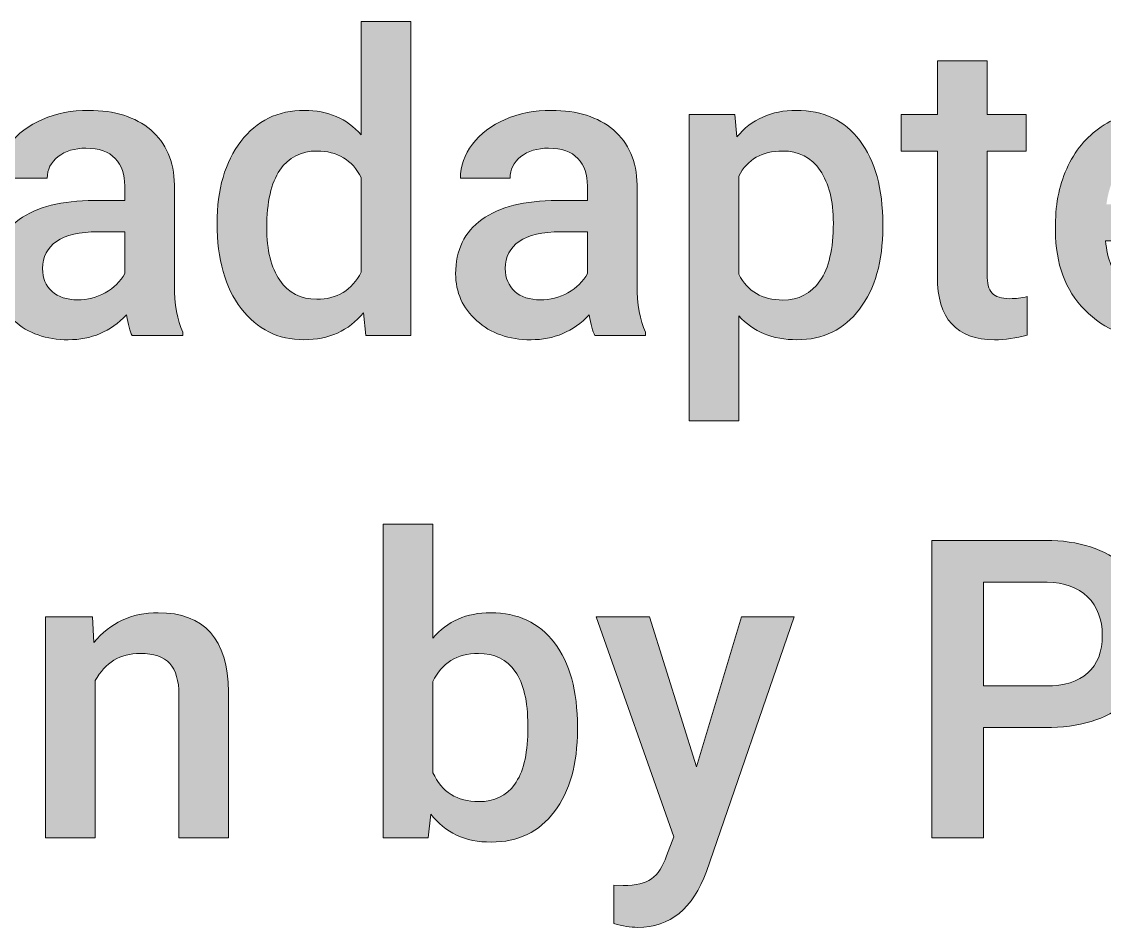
# Model space of a CAD drawing. Header units: millimetres. Extents: x -48 to 621, y -577 to -225.
# Drawn here: x -14.17 to 0.04, y -556.88 to -544.99 of the extents above; entities that cross this region are included whole.
import ezdxf

# ---------------------------------------------------------------- set-up
doc = ezdxf.new("R2010")
doc.units = ezdxf.units.MM
doc.header["$MEASUREMENT"] = 0
doc.layers.add('Layer 1', color=7, linetype='Continuous')

# ---------------------------------------------------------------- blocks, each defined once
blk = doc.blocks.new('block 188')
at = {"layer": 'Layer 1', "true_color": 0xffffff}
h = blk.add_hatch(color=7, dxfattribs=at)
h.dxf.hatch_style = 2
edge = h.paths.add_edge_path()
edge.add_spline(control_points=[(-11.608, -547.638), (-11.608, -547.191), (-11.504, -546.832), (-11.296, -546.561), (-11.089, -546.29), (-10.811, -546.155), (-10.462, -546.155), (-10.155, -546.155), (-9.906, -546.262), (-9.716, -546.477), (-9.716, -546.477), (-9.716, -544.99), (-9.716, -544.99), (-9.716, -544.99), (-9.064, -544.99), (-9.064, -544.99), (-9.064, -544.99), (-9.064, -549.111), (-9.064, -549.111), (-9.064, -549.111), (-9.655, -549.111), (-9.655, -549.111), (-9.655, -549.111), (-9.687, -548.811), (-9.687, -548.811), (-9.882, -549.047), (-10.142, -549.165), (-10.468, -549.165), (-10.807, -549.165), (-11.082, -549.028), (-11.293, -548.754), (-11.503, -548.481), (-11.608, -548.108), (-11.608, -547.638)], knot_values=[0, 0, 0, 0, 1, 1, 1, 2, 2, 2, 3, 3, 3, 4, 4, 4, 5, 5, 5, 6, 6, 6, 7, 7, 7, 8, 8, 8, 9, 9, 9, 10, 10, 10, 11, 11, 11, 11], degree=3, periodic=1)
edge = h.paths.add_edge_path()
edge.add_spline(control_points=[(-10.956, -547.694), (-10.956, -547.99), (-10.899, -548.22), (-10.785, -548.385), (-10.672, -548.551), (-10.51, -548.634), (-10.301, -548.634), (-10.035, -548.634), (-9.84, -548.515), (-9.716, -548.277), (-9.716, -548.277), (-9.716, -547.037), (-9.716, -547.037), (-9.836, -546.805), (-10.029, -546.688), (-10.296, -546.688), (-10.507, -546.688), (-10.67, -546.772), (-10.784, -546.939), (-10.899, -547.107), (-10.956, -547.358), (-10.956, -547.694)], knot_values=[0, 0, 0, 0, 1, 1, 1, 2, 2, 2, 3, 3, 3, 4, 4, 4, 5, 5, 5, 6, 6, 6, 7, 7, 7, 7], degree=3, periodic=1)
h = blk.add_hatch(color=7, dxfattribs=at)
h.dxf.hatch_style = 2
edge = h.paths.add_edge_path()
edge.add_spline(control_points=[(-1.502, -545.503), (-1.502, -545.503), (-1.502, -546.208), (-1.502, -546.208), (-1.502, -546.208), (-0.989, -546.208), (-0.989, -546.208), (-0.989, -546.208), (-0.989, -546.691), (-0.989, -546.691), (-0.989, -546.691), (-1.502, -546.691), (-1.502, -546.691), (-1.502, -546.691), (-1.502, -548.311), (-1.502, -548.311), (-1.502, -548.422), (-1.48, -548.503), (-1.436, -548.552), (-1.392, -548.601), (-1.314, -548.626), (-1.201, -548.626), (-1.126, -548.626), (-1.05, -548.617), (-0.973, -548.599), (-0.973, -548.599), (-0.973, -549.103), (-0.973, -549.103), (-1.122, -549.144), (-1.265, -549.165), (-1.402, -549.165), (-1.903, -549.165), (-2.154, -548.888), (-2.154, -548.336), (-2.154, -548.336), (-2.154, -546.691), (-2.154, -546.691), (-2.154, -546.691), (-2.631, -546.691), (-2.631, -546.691), (-2.631, -546.691), (-2.631, -546.208), (-2.631, -546.208), (-2.631, -546.208), (-2.154, -546.208), (-2.154, -546.208), (-2.154, -546.208), (-2.154, -545.503), (-2.154, -545.503), (-2.154, -545.503), (-1.502, -545.503), (-1.502, -545.503)], knot_values=[0, 0, 0, 0, 1, 1, 1, 2, 2, 2, 3, 3, 3, 4, 4, 4, 5, 5, 5, 6, 6, 6, 7, 7, 7, 8, 8, 8, 9, 9, 9, 10, 10, 10, 11, 11, 11, 12, 12, 12, 13, 13, 13, 14, 14, 14, 15, 15, 15, 16, 16, 16, 17, 17, 17, 17], degree=3, periodic=1)
h = blk.add_hatch(color=7, dxfattribs=at)
h.dxf.hatch_style = 2
edge = h.paths.add_edge_path()
edge.add_spline(control_points=[(-12.724, -549.111), (-12.752, -549.056), (-12.777, -548.965), (-12.799, -548.84), (-13.006, -549.057), (-13.26, -549.165), (-13.561, -549.165), (-13.852, -549.165), (-14.09, -549.081), (-14.274, -548.915), (-14.459, -548.749), (-14.551, -548.543), (-14.551, -548.298), (-14.551, -547.989), (-14.436, -547.751), (-14.206, -547.586), (-13.976, -547.421), (-13.647, -547.338), (-13.22, -547.338), (-13.22, -547.338), (-12.82, -547.338), (-12.82, -547.338), (-12.82, -547.338), (-12.82, -547.147), (-12.82, -547.147), (-12.82, -546.997), (-12.862, -546.877), (-12.946, -546.786), (-13.03, -546.696), (-13.158, -546.651), (-13.33, -546.651), (-13.478, -546.651), (-13.6, -546.688), (-13.695, -546.762), (-13.79, -546.837), (-13.837, -546.931), (-13.837, -547.045), (-13.837, -547.045), (-14.489, -547.045), (-14.489, -547.045), (-14.489, -546.886), (-14.436, -546.737), (-14.331, -546.599), (-14.225, -546.46), (-14.081, -546.351), (-13.9, -546.273), (-13.719, -546.194), (-13.516, -546.155), (-13.292, -546.155), (-12.953, -546.155), (-12.682, -546.24), (-12.48, -546.411), (-12.277, -546.582), (-12.174, -546.822), (-12.168, -547.131), (-12.168, -547.131), (-12.168, -548.44), (-12.168, -548.44), (-12.168, -548.701), (-12.132, -548.91), (-12.058, -549.066), (-12.058, -549.066), (-12.058, -549.111), (-12.058, -549.111), (-12.058, -549.111), (-12.724, -549.111), (-12.724, -549.111)], knot_values=[0, 0, 0, 0, 1, 1, 1, 2, 2, 2, 3, 3, 3, 4, 4, 4, 5, 5, 5, 6, 6, 6, 7, 7, 7, 8, 8, 8, 9, 9, 9, 10, 10, 10, 11, 11, 11, 12, 12, 12, 13, 13, 13, 14, 14, 14, 15, 15, 15, 16, 16, 16, 17, 17, 17, 18, 18, 18, 19, 19, 19, 20, 20, 20, 21, 21, 21, 22, 22, 22, 22], degree=3, periodic=1)
edge = h.paths.add_edge_path()
edge.add_spline(control_points=[(-13.44, -548.641), (-13.311, -548.641), (-13.19, -548.61), (-13.076, -548.548), (-12.963, -548.485), (-12.877, -548.401), (-12.82, -548.296), (-12.82, -548.296), (-12.82, -547.748), (-12.82, -547.748), (-12.82, -547.748), (-13.172, -547.748), (-13.172, -547.748), (-13.413, -547.748), (-13.595, -547.79), (-13.716, -547.874), (-13.838, -547.958), (-13.899, -548.077), (-13.899, -548.231), (-13.899, -548.356), (-13.857, -548.456), (-13.774, -548.53), (-13.691, -548.605), (-13.579, -548.641), (-13.44, -548.641)], knot_values=[0, 0, 0, 0, 1, 1, 1, 2, 2, 2, 3, 3, 3, 4, 4, 4, 5, 5, 5, 6, 6, 6, 7, 7, 7, 8, 8, 8, 8], degree=3, periodic=1)
h = blk.add_hatch(color=7, dxfattribs=at)
h.dxf.hatch_style = 2
edge = h.paths.add_edge_path()
edge.add_spline(control_points=[(-6.65, -549.111), (-6.678, -549.056), (-6.704, -548.965), (-6.725, -548.84), (-6.933, -549.057), (-7.186, -549.165), (-7.487, -549.165), (-7.779, -549.165), (-8.016, -549.081), (-8.201, -548.915), (-8.385, -548.749), (-8.477, -548.543), (-8.477, -548.298), (-8.477, -547.989), (-8.362, -547.751), (-8.132, -547.586), (-7.902, -547.421), (-7.574, -547.338), (-7.146, -547.338), (-7.146, -547.338), (-6.747, -547.338), (-6.747, -547.338), (-6.747, -547.338), (-6.747, -547.147), (-6.747, -547.147), (-6.747, -546.997), (-6.789, -546.877), (-6.873, -546.786), (-6.957, -546.696), (-7.084, -546.651), (-7.256, -546.651), (-7.405, -546.651), (-7.526, -546.688), (-7.621, -546.762), (-7.716, -546.837), (-7.763, -546.931), (-7.763, -547.045), (-7.763, -547.045), (-8.415, -547.045), (-8.415, -547.045), (-8.415, -546.886), (-8.362, -546.737), (-8.257, -546.599), (-8.151, -546.46), (-8.008, -546.351), (-7.826, -546.273), (-7.645, -546.194), (-7.442, -546.155), (-7.219, -546.155), (-6.879, -546.155), (-6.608, -546.24), (-6.406, -546.411), (-6.204, -546.582), (-6.1, -546.822), (-6.095, -547.131), (-6.095, -547.131), (-6.095, -548.44), (-6.095, -548.44), (-6.095, -548.701), (-6.058, -548.91), (-5.985, -549.066), (-5.985, -549.066), (-5.985, -549.111), (-5.985, -549.111), (-5.985, -549.111), (-6.65, -549.111), (-6.65, -549.111)], knot_values=[0, 0, 0, 0, 1, 1, 1, 2, 2, 2, 3, 3, 3, 4, 4, 4, 5, 5, 5, 6, 6, 6, 7, 7, 7, 8, 8, 8, 9, 9, 9, 10, 10, 10, 11, 11, 11, 12, 12, 12, 13, 13, 13, 14, 14, 14, 15, 15, 15, 16, 16, 16, 17, 17, 17, 18, 18, 18, 19, 19, 19, 20, 20, 20, 21, 21, 21, 22, 22, 22, 22], degree=3, periodic=1)
edge = h.paths.add_edge_path()
edge.add_spline(control_points=[(-7.366, -548.641), (-7.237, -548.641), (-7.116, -548.61), (-7.003, -548.548), (-6.889, -548.485), (-6.804, -548.401), (-6.747, -548.296), (-6.747, -548.296), (-6.747, -547.748), (-6.747, -547.748), (-6.747, -547.748), (-7.098, -547.748), (-7.098, -547.748), (-7.339, -547.748), (-7.521, -547.79), (-7.643, -547.874), (-7.764, -547.958), (-7.825, -548.077), (-7.825, -548.231), (-7.825, -548.356), (-7.783, -548.456), (-7.7, -548.53), (-7.617, -548.605), (-7.506, -548.641), (-7.366, -548.641)], knot_values=[0, 0, 0, 0, 1, 1, 1, 2, 2, 2, 3, 3, 3, 4, 4, 4, 5, 5, 5, 6, 6, 6, 7, 7, 7, 8, 8, 8, 8], degree=3, periodic=1)
h = blk.add_hatch(color=7, dxfattribs=at)
h.dxf.hatch_style = 2
edge = h.paths.add_edge_path()
edge.add_spline(control_points=[(-2.87, -547.689), (-2.87, -548.138), (-2.972, -548.496), (-3.176, -548.764), (-3.38, -549.031), (-3.653, -549.165), (-3.997, -549.165), (-4.315, -549.165), (-4.57, -549.06), (-4.761, -548.851), (-4.761, -548.851), (-4.761, -550.227), (-4.761, -550.227), (-4.761, -550.227), (-5.413, -550.227), (-5.413, -550.227), (-5.413, -550.227), (-5.413, -546.208), (-5.413, -546.208), (-5.413, -546.208), (-4.812, -546.208), (-4.812, -546.208), (-4.812, -546.208), (-4.785, -546.503), (-4.785, -546.503), (-4.594, -546.271), (-4.334, -546.155), (-4.005, -546.155), (-3.651, -546.155), (-3.373, -546.286), (-3.172, -546.55), (-2.971, -546.814), (-2.87, -547.18), (-2.87, -547.649), (-2.87, -547.649), (-2.87, -547.689), (-2.87, -547.689)], knot_values=[0, 0, 0, 0, 1, 1, 1, 2, 2, 2, 3, 3, 3, 4, 4, 4, 5, 5, 5, 6, 6, 6, 7, 7, 7, 8, 8, 8, 9, 9, 9, 10, 10, 10, 11, 11, 11, 12, 12, 12, 12], degree=3, periodic=1)
edge = h.paths.add_edge_path()
edge.add_spline(control_points=[(-3.519, -547.633), (-3.519, -547.343), (-3.577, -547.113), (-3.692, -546.943), (-3.808, -546.774), (-3.973, -546.688), (-4.187, -546.688), (-4.454, -546.688), (-4.645, -546.798), (-4.761, -547.018), (-4.761, -547.018), (-4.761, -548.306), (-4.761, -548.306), (-4.643, -548.532), (-4.45, -548.644), (-4.182, -548.644), (-3.974, -548.644), (-3.812, -548.56), (-3.695, -548.393), (-3.578, -548.226), (-3.519, -547.973), (-3.519, -547.633)], knot_values=[0, 0, 0, 0, 1, 1, 1, 2, 2, 2, 3, 3, 3, 4, 4, 4, 5, 5, 5, 6, 6, 6, 7, 7, 7, 7], degree=3, periodic=1)
h = blk.add_hatch(color=7, dxfattribs=at)
h.dxf.hatch_style = 2
edge = h.paths.add_edge_path()
edge.add_spline(control_points=[(0.787, -549.165), (0.373, -549.165), (0.038, -549.035), (-0.218, -548.774), (-0.475, -548.514), (-0.603, -548.168), (-0.603, -547.735), (-0.603, -547.735), (-0.603, -547.654), (-0.603, -547.654), (-0.603, -547.365), (-0.547, -547.106), (-0.435, -546.878), (-0.324, -546.649), (-0.167, -546.472), (0.035, -546.345), (0.238, -546.218), (0.463, -546.155), (0.711, -546.155), (1.107, -546.155), (1.412, -546.281), (1.628, -546.533), (1.843, -546.785), (1.951, -547.142), (1.951, -547.603), (1.951, -547.603), (1.951, -547.866), (1.951, -547.866), (1.951, -547.866), (0.054, -547.866), (0.054, -547.866), (0.074, -548.106), (0.154, -548.296), (0.294, -548.435), (0.435, -548.575), (0.611, -548.644), (0.824, -548.644), (1.123, -548.644), (1.366, -548.524), (1.554, -548.282), (1.554, -548.282), (1.905, -548.617), (1.905, -548.617), (1.789, -548.791), (1.634, -548.925), (1.44, -549.021), (1.246, -549.117), (1.028, -549.165), (0.787, -549.165)], knot_values=[0, 0, 0, 0, 1, 1, 1, 2, 2, 2, 3, 3, 3, 4, 4, 4, 5, 5, 5, 6, 6, 6, 7, 7, 7, 8, 8, 8, 9, 9, 9, 10, 10, 10, 11, 11, 11, 12, 12, 12, 13, 13, 13, 14, 14, 14, 15, 15, 15, 16, 16, 16, 16], degree=3, periodic=1)
edge = h.paths.add_edge_path()
edge.add_spline(control_points=[(0.709, -546.678), (0.53, -546.678), (0.386, -546.74), (0.275, -546.866), (0.166, -546.991), (0.095, -547.165), (0.065, -547.389), (0.065, -547.389), (1.307, -547.389), (1.307, -547.389), (1.307, -547.389), (1.307, -547.34), (1.307, -547.34), (1.293, -547.122), (1.235, -546.957), (1.133, -546.846), (1.031, -546.734), (0.889, -546.678), (0.709, -546.678)], knot_values=[0, 0, 0, 0, 1, 1, 1, 2, 2, 2, 3, 3, 3, 4, 4, 4, 5, 5, 5, 6, 6, 6, 6], degree=3, periodic=1)
h = blk.add_hatch(color=7, dxfattribs=at)
h.dxf.hatch_style = 2
edge = h.paths.add_edge_path()
edge.add_spline(control_points=[(-6.878, -554.282), (-6.878, -554.733), (-6.979, -555.092), (-7.18, -555.358), (-7.381, -555.625), (-7.658, -555.758), (-8.01, -555.758), (-8.35, -555.758), (-8.615, -555.635), (-8.804, -555.39), (-8.804, -555.39), (-8.836, -555.704), (-8.836, -555.704), (-8.836, -555.704), (-9.427, -555.704), (-9.427, -555.704), (-9.427, -555.704), (-9.427, -551.584), (-9.427, -551.584), (-9.427, -551.584), (-8.775, -551.584), (-8.775, -551.584), (-8.775, -551.584), (-8.775, -553.08), (-8.775, -553.08), (-8.587, -552.859), (-8.334, -552.748), (-8.016, -552.748), (-7.661, -552.748), (-7.383, -552.879), (-7.181, -553.142), (-6.979, -553.405), (-6.878, -553.773), (-6.878, -554.245), (-6.878, -554.245), (-6.878, -554.282), (-6.878, -554.282)], knot_values=[0, 0, 0, 0, 1, 1, 1, 2, 2, 2, 3, 3, 3, 4, 4, 4, 5, 5, 5, 6, 6, 6, 7, 7, 7, 8, 8, 8, 9, 9, 9, 10, 10, 10, 11, 11, 11, 12, 12, 12, 12], degree=3, periodic=1)
edge = h.paths.add_edge_path()
edge.add_spline(control_points=[(-7.53, -554.226), (-7.53, -553.911), (-7.585, -553.675), (-7.696, -553.518), (-7.807, -553.361), (-7.968, -553.282), (-8.179, -553.282), (-8.462, -553.282), (-8.66, -553.405), (-8.775, -553.652), (-8.775, -553.652), (-8.775, -554.848), (-8.775, -554.848), (-8.658, -555.101), (-8.458, -555.227), (-8.174, -555.227), (-7.97, -555.227), (-7.812, -555.151), (-7.702, -554.999), (-7.591, -554.847), (-7.534, -554.617), (-7.53, -554.309), (-7.53, -554.309), (-7.53, -554.226), (-7.53, -554.226)], knot_values=[0, 0, 0, 0, 1, 1, 1, 2, 2, 2, 3, 3, 3, 4, 4, 4, 5, 5, 5, 6, 6, 6, 7, 7, 7, 8, 8, 8, 8], degree=3, periodic=1)
h = blk.add_hatch(color=7, dxfattribs=at)
h.dxf.hatch_style = 2
edge = h.paths.add_edge_path()
edge.add_spline(control_points=[(-1.548, -554.256), (-1.548, -554.256), (-1.548, -555.704), (-1.548, -555.704), (-1.548, -555.704), (-2.226, -555.704), (-2.226, -555.704), (-2.226, -555.704), (-2.226, -551.798), (-2.226, -551.798), (-2.226, -551.798), (-0.732, -551.798), (-0.732, -551.798), (-0.296, -551.798), (0.051, -551.912), (0.308, -552.139), (0.564, -552.367), (0.693, -552.667), (0.693, -553.042), (0.693, -553.425), (0.567, -553.723), (0.316, -553.936), (0.064, -554.149), (-0.287, -554.256), (-0.74, -554.256), (-0.74, -554.256), (-1.548, -554.256), (-1.548, -554.256)], knot_values=[0, 0, 0, 0, 1, 1, 1, 2, 2, 2, 3, 3, 3, 4, 4, 4, 5, 5, 5, 6, 6, 6, 7, 7, 7, 8, 8, 8, 9, 9, 9, 9], degree=3, periodic=1)
edge = h.paths.add_edge_path()
edge.add_spline(control_points=[(-1.548, -553.708), (-1.548, -553.708), (-0.732, -553.708), (-0.732, -553.708), (-0.49, -553.708), (-0.306, -553.652), (-0.179, -553.538), (-0.052, -553.424), (0.011, -553.26), (0.011, -553.046), (0.011, -552.834), (-0.053, -552.666), (-0.182, -552.54), (-0.311, -552.414), (-0.488, -552.349), (-0.713, -552.346), (-0.713, -552.346), (-1.548, -552.346), (-1.548, -552.346), (-1.548, -552.346), (-1.548, -553.708), (-1.548, -553.708)], knot_values=[0, 0, 0, 0, 1, 1, 1, 2, 2, 2, 3, 3, 3, 4, 4, 4, 5, 5, 5, 6, 6, 6, 7, 7, 7, 7], degree=3, periodic=1)
h = blk.add_hatch(color=7, dxfattribs=at)
h.dxf.hatch_style = 2
edge = h.paths.add_edge_path()
edge.add_spline(control_points=[(-13.244, -552.801), (-13.244, -552.801), (-13.225, -553.137), (-13.225, -553.137), (-13.011, -552.878), (-12.729, -552.748), (-12.38, -552.748), (-11.776, -552.748), (-11.468, -553.094), (-11.458, -553.786), (-11.458, -553.786), (-11.458, -555.704), (-11.458, -555.704), (-11.458, -555.704), (-12.109, -555.704), (-12.109, -555.704), (-12.109, -555.704), (-12.109, -553.824), (-12.109, -553.824), (-12.109, -553.64), (-12.149, -553.503), (-12.229, -553.415), (-12.308, -553.326), (-12.439, -553.282), (-12.619, -553.282), (-12.882, -553.282), (-13.078, -553.401), (-13.207, -553.639), (-13.207, -553.639), (-13.207, -555.704), (-13.207, -555.704), (-13.207, -555.704), (-13.859, -555.704), (-13.859, -555.704), (-13.859, -555.704), (-13.859, -552.801), (-13.859, -552.801), (-13.859, -552.801), (-13.244, -552.801), (-13.244, -552.801)], knot_values=[0, 0, 0, 0, 1, 1, 1, 2, 2, 2, 3, 3, 3, 4, 4, 4, 5, 5, 5, 6, 6, 6, 7, 7, 7, 8, 8, 8, 9, 9, 9, 10, 10, 10, 11, 11, 11, 12, 12, 12, 13, 13, 13, 13], degree=3, periodic=1)
h = blk.add_hatch(color=7, dxfattribs=at)
h.dxf.hatch_style = 2
edge = h.paths.add_edge_path()
edge.add_spline(control_points=[(-5.317, -554.771), (-5.317, -554.771), (-4.726, -552.801), (-4.726, -552.801), (-4.726, -552.801), (-4.032, -552.801), (-4.032, -552.801), (-4.032, -552.801), (-5.185, -556.144), (-5.185, -556.144), (-5.362, -556.632), (-5.663, -556.877), (-6.087, -556.877), (-6.181, -556.877), (-6.286, -556.86), (-6.4, -556.828), (-6.4, -556.828), (-6.4, -556.321), (-6.4, -556.321), (-6.4, -556.321), (-6.277, -556.329), (-6.277, -556.329), (-6.113, -556.329), (-5.989, -556.299), (-5.906, -556.24), (-5.822, -556.18), (-5.757, -556.079), (-5.708, -555.938), (-5.708, -555.938), (-5.614, -555.689), (-5.614, -555.689), (-5.614, -555.689), (-6.634, -552.801), (-6.634, -552.801), (-6.634, -552.801), (-5.931, -552.801), (-5.931, -552.801), (-5.931, -552.801), (-5.317, -554.771), (-5.317, -554.771)], knot_values=[0, 0, 0, 0, 1, 1, 1, 2, 2, 2, 3, 3, 3, 4, 4, 4, 5, 5, 5, 6, 6, 6, 7, 7, 7, 8, 8, 8, 9, 9, 9, 10, 10, 10, 11, 11, 11, 12, 12, 12, 13, 13, 13, 13], degree=3, periodic=1)
at = {"layer": 'Layer 1', "lineweight": 0}
for points, knots in [([(-11.608, -547.638), (-11.608, -547.191), (-11.504, -546.832), (-11.296, -546.561), (-11.089, -546.29), (-10.811, -546.155), (-10.462, -546.155), (-10.155, -546.155), (-9.906, -546.262), (-9.716, -546.477), (-9.716, -546.477), (-9.716, -544.99), (-9.716, -544.99), (-9.716, -544.99), (-9.064, -544.99), (-9.064, -544.99), (-9.064, -544.99), (-9.064, -549.111), (-9.064, -549.111), (-9.064, -549.111), (-9.655, -549.111), (-9.655, -549.111), (-9.655, -549.111), (-9.687, -548.811), (-9.687, -548.811), (-9.882, -549.047), (-10.142, -549.165), (-10.468, -549.165), (-10.807, -549.165), (-11.082, -549.028), (-11.293, -548.754), (-11.503, -548.481), (-11.608, -548.108), (-11.608, -547.638)], [0, 0, 0, 0, 1, 1, 1, 2, 2, 2, 3, 3, 3, 4, 4, 4, 5, 5, 5, 6, 6, 6, 7, 7, 7, 8, 8, 8, 9, 9, 9, 10, 10, 10, 11, 11, 11, 11]), ([(-1.502, -545.503), (-1.502, -545.503), (-1.502, -546.208), (-1.502, -546.208), (-1.502, -546.208), (-0.989, -546.208), (-0.989, -546.208), (-0.989, -546.208), (-0.989, -546.691), (-0.989, -546.691), (-0.989, -546.691), (-1.502, -546.691), (-1.502, -546.691), (-1.502, -546.691), (-1.502, -548.311), (-1.502, -548.311), (-1.502, -548.422), (-1.48, -548.503), (-1.436, -548.552), (-1.392, -548.601), (-1.314, -548.626), (-1.201, -548.626), (-1.126, -548.626), (-1.05, -548.617), (-0.973, -548.599), (-0.973, -548.599), (-0.973, -549.103), (-0.973, -549.103), (-1.122, -549.144), (-1.265, -549.165), (-1.402, -549.165), (-1.903, -549.165), (-2.154, -548.888), (-2.154, -548.336), (-2.154, -548.336), (-2.154, -546.691), (-2.154, -546.691), (-2.154, -546.691), (-2.631, -546.691), (-2.631, -546.691), (-2.631, -546.691), (-2.631, -546.208), (-2.631, -546.208), (-2.631, -546.208), (-2.154, -546.208), (-2.154, -546.208), (-2.154, -546.208), (-2.154, -545.503), (-2.154, -545.503), (-2.154, -545.503), (-1.502, -545.503), (-1.502, -545.503)], [0, 0, 0, 0, 1, 1, 1, 2, 2, 2, 3, 3, 3, 4, 4, 4, 5, 5, 5, 6, 6, 6, 7, 7, 7, 8, 8, 8, 9, 9, 9, 10, 10, 10, 11, 11, 11, 12, 12, 12, 13, 13, 13, 14, 14, 14, 15, 15, 15, 16, 16, 16, 17, 17, 17, 17]), ([(-12.724, -549.111), (-12.752, -549.056), (-12.777, -548.965), (-12.799, -548.84), (-13.006, -549.057), (-13.26, -549.165), (-13.561, -549.165), (-13.852, -549.165), (-14.09, -549.081), (-14.274, -548.915), (-14.459, -548.749), (-14.551, -548.543), (-14.551, -548.298), (-14.551, -547.989), (-14.436, -547.751), (-14.206, -547.586), (-13.976, -547.421), (-13.647, -547.338), (-13.22, -547.338), (-13.22, -547.338), (-12.82, -547.338), (-12.82, -547.338), (-12.82, -547.338), (-12.82, -547.147), (-12.82, -547.147), (-12.82, -546.997), (-12.862, -546.877), (-12.946, -546.786), (-13.03, -546.696), (-13.158, -546.651), (-13.33, -546.651), (-13.478, -546.651), (-13.6, -546.688), (-13.695, -546.762), (-13.79, -546.837), (-13.837, -546.931), (-13.837, -547.045), (-13.837, -547.045), (-14.489, -547.045), (-14.489, -547.045), (-14.489, -546.886), (-14.436, -546.737), (-14.331, -546.599), (-14.225, -546.46), (-14.081, -546.351), (-13.9, -546.273), (-13.719, -546.194), (-13.516, -546.155), (-13.292, -546.155), (-12.953, -546.155), (-12.682, -546.24), (-12.48, -546.411), (-12.277, -546.582), (-12.174, -546.822), (-12.168, -547.131), (-12.168, -547.131), (-12.168, -548.44), (-12.168, -548.44), (-12.168, -548.701), (-12.132, -548.91), (-12.058, -549.066), (-12.058, -549.066), (-12.058, -549.111), (-12.058, -549.111), (-12.058, -549.111), (-12.724, -549.111), (-12.724, -549.111)], [0, 0, 0, 0, 1, 1, 1, 2, 2, 2, 3, 3, 3, 4, 4, 4, 5, 5, 5, 6, 6, 6, 7, 7, 7, 8, 8, 8, 9, 9, 9, 10, 10, 10, 11, 11, 11, 12, 12, 12, 13, 13, 13, 14, 14, 14, 15, 15, 15, 16, 16, 16, 17, 17, 17, 18, 18, 18, 19, 19, 19, 20, 20, 20, 21, 21, 21, 22, 22, 22, 22]), ([(-6.65, -549.111), (-6.678, -549.056), (-6.704, -548.965), (-6.725, -548.84), (-6.933, -549.057), (-7.186, -549.165), (-7.487, -549.165), (-7.779, -549.165), (-8.016, -549.081), (-8.201, -548.915), (-8.385, -548.749), (-8.477, -548.543), (-8.477, -548.298), (-8.477, -547.989), (-8.362, -547.751), (-8.132, -547.586), (-7.902, -547.421), (-7.574, -547.338), (-7.146, -547.338), (-7.146, -547.338), (-6.747, -547.338), (-6.747, -547.338), (-6.747, -547.338), (-6.747, -547.147), (-6.747, -547.147), (-6.747, -546.997), (-6.789, -546.877), (-6.873, -546.786), (-6.957, -546.696), (-7.084, -546.651), (-7.256, -546.651), (-7.405, -546.651), (-7.526, -546.688), (-7.621, -546.762), (-7.716, -546.837), (-7.763, -546.931), (-7.763, -547.045), (-7.763, -547.045), (-8.415, -547.045), (-8.415, -547.045), (-8.415, -546.886), (-8.362, -546.737), (-8.257, -546.599), (-8.151, -546.46), (-8.008, -546.351), (-7.826, -546.273), (-7.645, -546.194), (-7.442, -546.155), (-7.219, -546.155), (-6.879, -546.155), (-6.608, -546.24), (-6.406, -546.411), (-6.204, -546.582), (-6.1, -546.822), (-6.095, -547.131), (-6.095, -547.131), (-6.095, -548.44), (-6.095, -548.44), (-6.095, -548.701), (-6.058, -548.91), (-5.985, -549.066), (-5.985, -549.066), (-5.985, -549.111), (-5.985, -549.111), (-5.985, -549.111), (-6.65, -549.111), (-6.65, -549.111)], [0, 0, 0, 0, 1, 1, 1, 2, 2, 2, 3, 3, 3, 4, 4, 4, 5, 5, 5, 6, 6, 6, 7, 7, 7, 8, 8, 8, 9, 9, 9, 10, 10, 10, 11, 11, 11, 12, 12, 12, 13, 13, 13, 14, 14, 14, 15, 15, 15, 16, 16, 16, 17, 17, 17, 18, 18, 18, 19, 19, 19, 20, 20, 20, 21, 21, 21, 22, 22, 22, 22]), ([(-2.87, -547.689), (-2.87, -548.138), (-2.972, -548.496), (-3.176, -548.764), (-3.38, -549.031), (-3.653, -549.165), (-3.997, -549.165), (-4.315, -549.165), (-4.57, -549.06), (-4.761, -548.851), (-4.761, -548.851), (-4.761, -550.227), (-4.761, -550.227), (-4.761, -550.227), (-5.413, -550.227), (-5.413, -550.227), (-5.413, -550.227), (-5.413, -546.208), (-5.413, -546.208), (-5.413, -546.208), (-4.812, -546.208), (-4.812, -546.208), (-4.812, -546.208), (-4.785, -546.503), (-4.785, -546.503), (-4.594, -546.271), (-4.334, -546.155), (-4.005, -546.155), (-3.651, -546.155), (-3.373, -546.286), (-3.172, -546.55), (-2.971, -546.814), (-2.87, -547.18), (-2.87, -547.649), (-2.87, -547.649), (-2.87, -547.689), (-2.87, -547.689)], [0, 0, 0, 0, 1, 1, 1, 2, 2, 2, 3, 3, 3, 4, 4, 4, 5, 5, 5, 6, 6, 6, 7, 7, 7, 8, 8, 8, 9, 9, 9, 10, 10, 10, 11, 11, 11, 12, 12, 12, 12]), ([(0.787, -549.165), (0.373, -549.165), (0.038, -549.035), (-0.218, -548.774), (-0.475, -548.514), (-0.603, -548.168), (-0.603, -547.735), (-0.603, -547.735), (-0.603, -547.654), (-0.603, -547.654), (-0.603, -547.365), (-0.547, -547.106), (-0.435, -546.878), (-0.324, -546.649), (-0.167, -546.472), (0.035, -546.345), (0.238, -546.218), (0.463, -546.155), (0.711, -546.155), (1.107, -546.155), (1.412, -546.281), (1.628, -546.533), (1.843, -546.785), (1.951, -547.142), (1.951, -547.603), (1.951, -547.603), (1.951, -547.866), (1.951, -547.866), (1.951, -547.866), (0.054, -547.866), (0.054, -547.866), (0.074, -548.106), (0.154, -548.296), (0.294, -548.435), (0.435, -548.575), (0.611, -548.644), (0.824, -548.644), (1.123, -548.644), (1.366, -548.524), (1.554, -548.282), (1.554, -548.282), (1.905, -548.617), (1.905, -548.617), (1.789, -548.791), (1.634, -548.925), (1.44, -549.021), (1.246, -549.117), (1.028, -549.165), (0.787, -549.165)], [0, 0, 0, 0, 1, 1, 1, 2, 2, 2, 3, 3, 3, 4, 4, 4, 5, 5, 5, 6, 6, 6, 7, 7, 7, 8, 8, 8, 9, 9, 9, 10, 10, 10, 11, 11, 11, 12, 12, 12, 13, 13, 13, 14, 14, 14, 15, 15, 15, 16, 16, 16, 16]), ([(-10.956, -547.694), (-10.956, -547.99), (-10.899, -548.22), (-10.785, -548.385), (-10.672, -548.551), (-10.51, -548.634), (-10.301, -548.634), (-10.035, -548.634), (-9.84, -548.515), (-9.716, -548.277), (-9.716, -548.277), (-9.716, -547.037), (-9.716, -547.037), (-9.836, -546.805), (-10.029, -546.688), (-10.296, -546.688), (-10.507, -546.688), (-10.67, -546.772), (-10.784, -546.939), (-10.899, -547.107), (-10.956, -547.358), (-10.956, -547.694)], [0, 0, 0, 0, 1, 1, 1, 2, 2, 2, 3, 3, 3, 4, 4, 4, 5, 5, 5, 6, 6, 6, 7, 7, 7, 7]), ([(-3.519, -547.633), (-3.519, -547.343), (-3.577, -547.113), (-3.692, -546.943), (-3.808, -546.774), (-3.973, -546.688), (-4.187, -546.688), (-4.454, -546.688), (-4.645, -546.798), (-4.761, -547.018), (-4.761, -547.018), (-4.761, -548.306), (-4.761, -548.306), (-4.643, -548.532), (-4.45, -548.644), (-4.182, -548.644), (-3.974, -548.644), (-3.812, -548.56), (-3.695, -548.393), (-3.578, -548.226), (-3.519, -547.973), (-3.519, -547.633)], [0, 0, 0, 0, 1, 1, 1, 2, 2, 2, 3, 3, 3, 4, 4, 4, 5, 5, 5, 6, 6, 6, 7, 7, 7, 7]), ([(-13.44, -548.641), (-13.311, -548.641), (-13.19, -548.61), (-13.076, -548.548), (-12.963, -548.485), (-12.877, -548.401), (-12.82, -548.296), (-12.82, -548.296), (-12.82, -547.748), (-12.82, -547.748), (-12.82, -547.748), (-13.172, -547.748), (-13.172, -547.748), (-13.413, -547.748), (-13.595, -547.79), (-13.716, -547.874), (-13.838, -547.958), (-13.899, -548.077), (-13.899, -548.231), (-13.899, -548.356), (-13.857, -548.456), (-13.774, -548.53), (-13.691, -548.605), (-13.579, -548.641), (-13.44, -548.641)], [0, 0, 0, 0, 1, 1, 1, 2, 2, 2, 3, 3, 3, 4, 4, 4, 5, 5, 5, 6, 6, 6, 7, 7, 7, 8, 8, 8, 8]), ([(-7.366, -548.641), (-7.237, -548.641), (-7.116, -548.61), (-7.003, -548.548), (-6.889, -548.485), (-6.804, -548.401), (-6.747, -548.296), (-6.747, -548.296), (-6.747, -547.748), (-6.747, -547.748), (-6.747, -547.748), (-7.098, -547.748), (-7.098, -547.748), (-7.339, -547.748), (-7.521, -547.79), (-7.643, -547.874), (-7.764, -547.958), (-7.825, -548.077), (-7.825, -548.231), (-7.825, -548.356), (-7.783, -548.456), (-7.7, -548.53), (-7.617, -548.605), (-7.506, -548.641), (-7.366, -548.641)], [0, 0, 0, 0, 1, 1, 1, 2, 2, 2, 3, 3, 3, 4, 4, 4, 5, 5, 5, 6, 6, 6, 7, 7, 7, 8, 8, 8, 8]), ([(-6.878, -554.282), (-6.878, -554.733), (-6.979, -555.092), (-7.18, -555.358), (-7.381, -555.625), (-7.658, -555.758), (-8.01, -555.758), (-8.35, -555.758), (-8.615, -555.635), (-8.804, -555.39), (-8.804, -555.39), (-8.836, -555.704), (-8.836, -555.704), (-8.836, -555.704), (-9.427, -555.704), (-9.427, -555.704), (-9.427, -555.704), (-9.427, -551.584), (-9.427, -551.584), (-9.427, -551.584), (-8.775, -551.584), (-8.775, -551.584), (-8.775, -551.584), (-8.775, -553.08), (-8.775, -553.08), (-8.587, -552.859), (-8.334, -552.748), (-8.016, -552.748), (-7.661, -552.748), (-7.383, -552.879), (-7.181, -553.142), (-6.979, -553.405), (-6.878, -553.773), (-6.878, -554.245), (-6.878, -554.245), (-6.878, -554.282), (-6.878, -554.282)], [0, 0, 0, 0, 1, 1, 1, 2, 2, 2, 3, 3, 3, 4, 4, 4, 5, 5, 5, 6, 6, 6, 7, 7, 7, 8, 8, 8, 9, 9, 9, 10, 10, 10, 11, 11, 11, 12, 12, 12, 12]), ([(-1.548, -554.256), (-1.548, -554.256), (-1.548, -555.704), (-1.548, -555.704), (-1.548, -555.704), (-2.226, -555.704), (-2.226, -555.704), (-2.226, -555.704), (-2.226, -551.798), (-2.226, -551.798), (-2.226, -551.798), (-0.732, -551.798), (-0.732, -551.798), (-0.296, -551.798), (0.051, -551.912), (0.308, -552.139), (0.564, -552.367), (0.693, -552.667), (0.693, -553.042), (0.693, -553.425), (0.567, -553.723), (0.316, -553.936), (0.064, -554.149), (-0.287, -554.256), (-0.74, -554.256), (-0.74, -554.256), (-1.548, -554.256), (-1.548, -554.256)], [0, 0, 0, 0, 1, 1, 1, 2, 2, 2, 3, 3, 3, 4, 4, 4, 5, 5, 5, 6, 6, 6, 7, 7, 7, 8, 8, 8, 9, 9, 9, 9]), ([(-1.548, -553.708), (-1.548, -553.708), (-0.732, -553.708), (-0.732, -553.708), (-0.49, -553.708), (-0.306, -553.652), (-0.179, -553.538), (-0.052, -553.424), (0.011, -553.26), (0.011, -553.046), (0.011, -552.834), (-0.053, -552.666), (-0.182, -552.54), (-0.311, -552.414), (-0.488, -552.349), (-0.713, -552.346), (-0.713, -552.346), (-1.548, -552.346), (-1.548, -552.346), (-1.548, -552.346), (-1.548, -553.708), (-1.548, -553.708)], [0, 0, 0, 0, 1, 1, 1, 2, 2, 2, 3, 3, 3, 4, 4, 4, 5, 5, 5, 6, 6, 6, 7, 7, 7, 7]), ([(-13.244, -552.801), (-13.244, -552.801), (-13.225, -553.137), (-13.225, -553.137), (-13.011, -552.878), (-12.729, -552.748), (-12.38, -552.748), (-11.776, -552.748), (-11.468, -553.094), (-11.458, -553.786), (-11.458, -553.786), (-11.458, -555.704), (-11.458, -555.704), (-11.458, -555.704), (-12.109, -555.704), (-12.109, -555.704), (-12.109, -555.704), (-12.109, -553.824), (-12.109, -553.824), (-12.109, -553.64), (-12.149, -553.503), (-12.229, -553.415), (-12.308, -553.326), (-12.439, -553.282), (-12.619, -553.282), (-12.882, -553.282), (-13.078, -553.401), (-13.207, -553.639), (-13.207, -553.639), (-13.207, -555.704), (-13.207, -555.704), (-13.207, -555.704), (-13.859, -555.704), (-13.859, -555.704), (-13.859, -555.704), (-13.859, -552.801), (-13.859, -552.801), (-13.859, -552.801), (-13.244, -552.801), (-13.244, -552.801)], [0, 0, 0, 0, 1, 1, 1, 2, 2, 2, 3, 3, 3, 4, 4, 4, 5, 5, 5, 6, 6, 6, 7, 7, 7, 8, 8, 8, 9, 9, 9, 10, 10, 10, 11, 11, 11, 12, 12, 12, 13, 13, 13, 13]), ([(-5.317, -554.771), (-5.317, -554.771), (-4.726, -552.801), (-4.726, -552.801), (-4.726, -552.801), (-4.032, -552.801), (-4.032, -552.801), (-4.032, -552.801), (-5.185, -556.144), (-5.185, -556.144), (-5.362, -556.632), (-5.663, -556.877), (-6.087, -556.877), (-6.181, -556.877), (-6.286, -556.86), (-6.4, -556.828), (-6.4, -556.828), (-6.4, -556.321), (-6.4, -556.321), (-6.4, -556.321), (-6.277, -556.329), (-6.277, -556.329), (-6.113, -556.329), (-5.989, -556.299), (-5.906, -556.24), (-5.822, -556.18), (-5.757, -556.079), (-5.708, -555.938), (-5.708, -555.938), (-5.614, -555.689), (-5.614, -555.689), (-5.614, -555.689), (-6.634, -552.801), (-6.634, -552.801), (-6.634, -552.801), (-5.931, -552.801), (-5.931, -552.801), (-5.931, -552.801), (-5.317, -554.771), (-5.317, -554.771)], [0, 0, 0, 0, 1, 1, 1, 2, 2, 2, 3, 3, 3, 4, 4, 4, 5, 5, 5, 6, 6, 6, 7, 7, 7, 8, 8, 8, 9, 9, 9, 10, 10, 10, 11, 11, 11, 12, 12, 12, 13, 13, 13, 13]), ([(-7.53, -554.226), (-7.53, -553.911), (-7.585, -553.675), (-7.696, -553.518), (-7.807, -553.361), (-7.968, -553.282), (-8.179, -553.282), (-8.462, -553.282), (-8.66, -553.405), (-8.775, -553.652), (-8.775, -553.652), (-8.775, -554.848), (-8.775, -554.848), (-8.658, -555.101), (-8.458, -555.227), (-8.174, -555.227), (-7.97, -555.227), (-7.812, -555.151), (-7.702, -554.999), (-7.591, -554.847), (-7.534, -554.617), (-7.53, -554.309), (-7.53, -554.309), (-7.53, -554.226), (-7.53, -554.226)], [0, 0, 0, 0, 1, 1, 1, 2, 2, 2, 3, 3, 3, 4, 4, 4, 5, 5, 5, 6, 6, 6, 7, 7, 7, 8, 8, 8, 8])]:
    blk.add_open_spline(points, degree=3, knots=knots, dxfattribs=at)

msp = doc.modelspace()

# ---------------------------------------------------------------- block references
at = {"layer": 'Layer 1'}
msp.add_blockref('block 188', (0, 0), dxfattribs=at)

doc.saveas('drawing.dxf')
